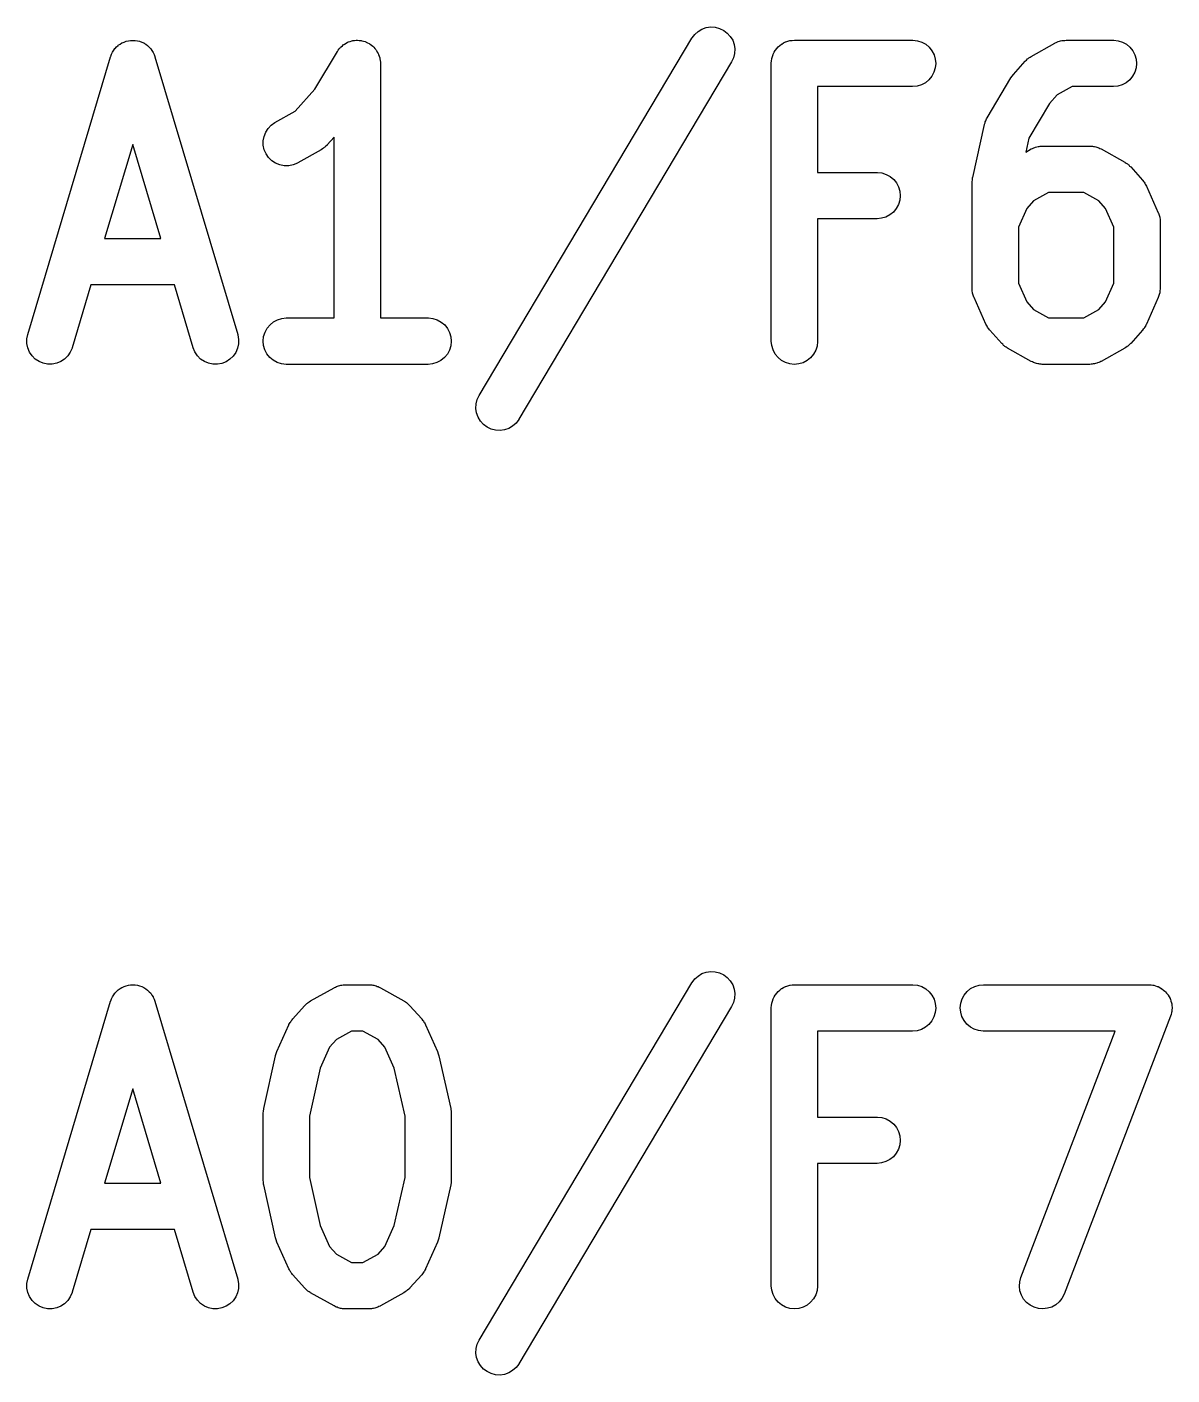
# Model space of a CAD drawing. Header units: millimetres. Extents: x 17 to 402, y -127 to -24.
# Drawn here: x 30.968 to 34.06, y -49.124 to -45.485 of the extents above; entities that cross this region are included whole.
import ezdxf

# ---------------------------------------------------------------- set-up
doc = ezdxf.new("R2010")
doc.units = ezdxf.units.MM
doc.header["$LTSCALE"] = 25.4
doc.layers.add('BLACK', color=7, linetype='CONTINUOUS')

msp = doc.modelspace()

# ---------------------------------------------------------------- linework, layer by layer
at = {"layer": 'BLACK', "linetype": 'Continuous'}
for p, q in [((32.7807, -45.4967), (32.7911, -45.4906)), ((32.7911, -45.4906), (32.8026, -45.4866)), ((32.8026, -45.4866), (32.8148, -45.4848)), ((32.8148, -45.4848), (32.827, -45.4856)), ((32.827, -45.4856), (32.8386, -45.4886)), ((32.8386, -45.4886), (32.8498, -45.4939)), ((31.2199, -45.531), (31.225, -45.5277)), ((31.225, -45.5277), (31.2252, -45.5277)), ((31.2252, -45.5275), (31.2306, -45.5254)), ((31.2252, -45.5277), (31.2252, -45.5275)), ((31.2306, -45.5254), (31.2362, -45.5232)), ((31.2362, -45.5232), (31.2364, -45.5232)), ((31.2364, -45.5232), (31.2367, -45.5229)), ((31.2367, -45.5229), (31.2423, -45.5219)), ((31.2423, -45.5219), (31.2481, -45.5209)), ((31.2481, -45.5209), (31.2484, -45.5209)), ((31.2484, -45.5209), (31.2486, -45.5209)), ((31.2486, -45.5209), (31.2544, -45.5209)), ((31.2544, -45.5209), (31.2603, -45.5209)), ((31.2603, -45.5209), (31.2605, -45.5209)), ((31.2605, -45.5209), (31.2608, -45.5209)), ((31.2608, -45.5209), (31.2666, -45.5221)), ((31.2666, -45.5221), (31.2722, -45.5232)), ((31.2722, -45.5232), (31.2725, -45.5234)), ((31.2725, -45.5234), (31.2727, -45.5234)), ((31.2727, -45.5234), (31.2783, -45.5257)), ((31.2783, -45.5257), (31.2837, -45.528)), ((31.83, -45.5287), (31.8341, -45.5262)), ((31.8341, -45.5262), (31.8353, -45.5257)), ((31.8353, -45.5257), (31.8369, -45.5252)), ((31.8369, -45.5252), (31.8412, -45.5239)), ((31.8412, -45.5239), (31.8455, -45.5224)), ((31.8455, -45.5224), (31.847, -45.5221)), ((31.847, -45.5221), (31.8486, -45.5216)), ((31.8486, -45.5216), (31.8531, -45.5211)), ((31.8531, -45.5211), (31.8577, -45.5206)), ((31.8577, -45.5206), (31.8592, -45.5206)), ((31.8592, -45.5206), (31.8607, -45.5206)), ((31.8607, -45.5206), (31.8653, -45.5211)), ((31.8653, -45.5211), (31.8699, -45.5214)), ((31.8699, -45.5214), (31.8712, -45.5216)), ((31.8712, -45.5216), (31.8729, -45.5219)), ((31.8729, -45.5219), (31.8773, -45.5232)), ((31.8773, -45.5232), (31.8816, -45.5244)), ((31.8816, -45.5244), (31.8831, -45.5249)), ((31.8831, -45.5249), (31.8844, -45.5254)), ((31.8844, -45.5254), (31.8884, -45.5277)), ((31.8884, -45.5277), (31.8925, -45.5295)), ((32.1894, -46.4797), (32.7637, -45.5153)), ((32.7637, -45.5153), (32.7642, -45.5145)), ((32.7642, -45.5145), (32.7716, -45.5049)), ((32.7716, -45.5049), (32.7807, -45.4967)), ((32.8498, -45.4939), (32.8595, -45.5011)), ((32.8595, -45.5011), (32.8676, -45.5102)), ((32.8676, -45.5102), (32.874, -45.5206)), ((32.874, -45.5206), (32.878, -45.5323)), ((33.0116, -45.528), (33.017, -45.5252)), ((33.017, -45.5252), (33.0172, -45.5252)), ((33.0172, -45.5252), (33.023, -45.5234)), ((33.0172, -45.5252), (33.0172, -45.5252)), ((33.023, -45.5234), (33.0286, -45.5216)), ((33.0286, -45.5216), (33.0289, -45.5216)), ((33.0289, -45.5216), (33.0347, -45.5211)), ((33.0289, -45.5216), (33.0289, -45.5216)), ((33.0347, -45.5211), (33.0408, -45.5206)), ((33.0408, -45.5206), (33.3599, -45.5206)), ((33.3599, -45.5206), (33.3606, -45.5206)), ((33.3606, -45.5206), (33.3728, -45.5219)), ((33.3728, -45.5219), (33.3845, -45.5257)), ((33.3845, -45.5257), (33.3952, -45.5315)), ((33.7447, -45.528), (33.7477, -45.5267)), ((33.7477, -45.5267), (33.7508, -45.5252)), ((33.7508, -45.5252), (33.7533, -45.5244)), ((33.7533, -45.5244), (33.7561, -45.5234)), ((33.7561, -45.5234), (33.7591, -45.5226)), ((33.7591, -45.5226), (33.7624, -45.5216)), ((33.7624, -45.5216), (33.7652, -45.5214)), ((33.7652, -45.5214), (33.768, -45.5209)), ((33.768, -45.5209), (33.7713, -45.5209)), ((33.7713, -45.5209), (33.7746, -45.5206)), ((33.7746, -45.5206), (33.9021, -45.5206)), ((33.9021, -45.5206), (33.9029, -45.5206)), ((33.9029, -45.5206), (33.9151, -45.5219)), ((33.9151, -45.5219), (33.9268, -45.5257)), ((33.9268, -45.5257), (33.9374, -45.5315)), ((31.1945, -45.5638), (31.1968, -45.5585)), ((31.1945, -45.564), (31.1945, -45.5638)), ((31.1945, -45.5643), (31.1945, -45.564)), ((31.1968, -45.5585), (31.1991, -45.5531)), ((31.1991, -45.5531), (31.1993, -45.5529)), ((31.1993, -45.5526), (31.2029, -45.5478)), ((31.1993, -45.5529), (31.1993, -45.5526)), ((31.2029, -45.5478), (31.2059, -45.543)), ((31.2059, -45.543), (31.2062, -45.543)), ((31.2062, -45.543), (31.2064, -45.5427)), ((31.2064, -45.5427), (31.2105, -45.5386)), ((31.2105, -45.5386), (31.2148, -45.5346)), ((31.2148, -45.5343), (31.2151, -45.5341)), ((31.2148, -45.5346), (31.2148, -45.5343)), ((31.2151, -45.5341), (31.2199, -45.531)), ((31.2837, -45.528), (31.2837, -45.528)), ((31.2837, -45.528), (31.2839, -45.5282)), ((31.2839, -45.5282), (31.289, -45.5315)), ((31.289, -45.5315), (31.2938, -45.5348)), ((31.2938, -45.5348), (31.2938, -45.5348)), ((31.2938, -45.5348), (31.2941, -45.5351)), ((31.2941, -45.5351), (31.2981, -45.5392)), ((31.2981, -45.5392), (31.3025, -45.5435)), ((31.3025, -45.5435), (31.3025, -45.5435)), ((31.3025, -45.5435), (31.3027, -45.5437)), ((31.3027, -45.5437), (31.3058, -45.5486)), ((31.3058, -45.5486), (31.3091, -45.5534)), ((31.3091, -45.5534), (31.3093, -45.5536)), ((31.3093, -45.5536), (31.3093, -45.5539)), ((31.3093, -45.5539), (31.3116, -45.5592)), ((31.3116, -45.5592), (31.3139, -45.5648)), ((31.7459, -45.6529), (31.8066, -45.5511)), ((31.8066, -45.5511), (31.8069, -45.5503)), ((31.8069, -45.5503), (31.8079, -45.5491)), ((31.8079, -45.5491), (31.8087, -45.5478)), ((31.8087, -45.5478), (31.8117, -45.5442)), ((31.8117, -45.5442), (31.8143, -45.5407)), ((31.8143, -45.5407), (31.8155, -45.5397)), ((31.8155, -45.5397), (31.8165, -45.5384)), ((31.8165, -45.5384), (31.8201, -45.5356)), ((31.8201, -45.5356), (31.8234, -45.5325)), ((31.8234, -45.5325), (31.8249, -45.5318)), ((31.8249, -45.5318), (31.8259, -45.5308)), ((31.8259, -45.5308), (31.83, -45.5287)), ((31.8925, -45.5295), (31.8938, -45.5305)), ((31.8938, -45.5305), (31.8953, -45.5313)), ((31.8953, -45.5313), (31.8988, -45.5341)), ((31.8988, -45.5341), (31.9024, -45.5369)), ((31.9024, -45.5369), (31.9034, -45.5379)), ((31.9034, -45.5379), (31.9047, -45.5389)), ((31.9047, -45.5389), (31.9075, -45.5425)), ((31.9075, -45.5425), (31.9105, -45.546)), ((31.9105, -45.546), (31.9113, -45.5473)), ((31.9113, -45.5473), (31.9123, -45.5486)), ((31.9123, -45.5486), (31.9143, -45.5524)), ((31.9143, -45.5524), (31.9169, -45.5564)), ((31.9169, -45.5564), (31.9174, -45.5579)), ((31.9174, -45.5579), (31.9181, -45.5592)), ((31.9181, -45.5592), (31.9194, -45.5635)), ((31.9194, -45.5635), (31.9209, -45.5679)), ((32.8793, -45.5564), (32.8762, -45.5684)), ((32.878, -45.5323), (32.8798, -45.5442)), ((32.8798, -45.5442), (32.8793, -45.5564)), ((32.9814, -45.5643), (32.9832, -45.5587)), ((32.9832, -45.5585), (32.9862, -45.5531)), ((32.9832, -45.5587), (32.9832, -45.5585)), ((32.9832, -45.5587), (32.9832, -45.5587)), ((32.9862, -45.5531), (32.989, -45.548)), ((32.989, -45.548), (32.9893, -45.5478)), ((32.989, -45.548), (32.989, -45.548)), ((32.9893, -45.5478), (32.9928, -45.5432)), ((32.9928, -45.5432), (32.9966, -45.5386)), ((32.9966, -45.5386), (32.9969, -45.5386)), ((32.9969, -45.5384), (33.0017, -45.5346)), ((32.9969, -45.5386), (32.9969, -45.5384)), ((33.0017, -45.5346), (33.006, -45.531)), ((33.006, -45.531), (33.0063, -45.5308)), ((33.0063, -45.5308), (33.0065, -45.5308)), ((33.0065, -45.5308), (33.0116, -45.528)), ((33.3952, -45.5315), (33.4043, -45.5394)), ((33.4043, -45.5394), (33.4122, -45.5488)), ((33.4122, -45.5488), (33.4178, -45.5597)), ((33.4178, -45.5597), (33.4211, -45.5714)), ((33.6801, -45.5643), (33.7439, -45.5285)), ((33.7439, -45.5285), (33.7447, -45.528)), ((33.9374, -45.5315), (33.9468, -45.5394)), ((33.9468, -45.5394), (33.9545, -45.5488)), ((33.9545, -45.5488), (33.9601, -45.5597)), ((33.9601, -45.5597), (33.9636, -45.5714)), ((30.9707, -46.3151), (31.1942, -45.5653)), ((31.1942, -45.5653), (31.1945, -45.5643)), ((31.3139, -45.5648), (31.3139, -45.5651)), ((31.3139, -45.5651), (31.3139, -45.5653)), ((31.3139, -45.5653), (31.5374, -46.3151)), ((31.9209, -45.5679), (31.9212, -45.5694)), ((31.9212, -45.5694), (31.9215, -45.5709)), ((31.9215, -45.5709), (31.922, -45.5755)), ((31.922, -45.5755), (31.9227, -45.58)), ((31.9227, -45.58), (31.9227, -45.5816)), ((31.9227, -45.5816), (31.9227, -45.5831)), ((31.9227, -45.5831), (31.9227, -46.2704)), ((32.8712, -45.5793), (32.2969, -46.5435)), ((32.8762, -45.5684), (32.8712, -45.5793)), ((32.9783, -45.5821), (32.9789, -45.5762)), ((32.9783, -45.5826), (32.9783, -45.5821)), ((32.9783, -45.5831), (32.9783, -45.5826)), ((32.9783, -45.5826), (32.9783, -45.5826)), ((32.9783, -45.5826), (32.9783, -45.5826)), ((32.9783, -46.3332), (32.9783, -45.5831)), ((32.9789, -45.5762), (32.9796, -45.5704)), ((32.9796, -45.5701), (32.9814, -45.5643)), ((32.9796, -45.5704), (32.9796, -45.5701)), ((32.9796, -45.5701), (32.9796, -45.5701)), ((33.4211, -45.5955), (33.4175, -45.6072)), ((33.4211, -45.5714), (33.4223, -45.5833)), ((33.4223, -45.5833), (33.4211, -45.5955)), ((33.6321, -45.6128), (33.6641, -45.577)), ((33.6641, -45.577), (33.6647, -45.5765)), ((33.6647, -45.5765), (33.6674, -45.574)), ((33.6674, -45.574), (33.6702, -45.5712)), ((33.6702, -45.5712), (33.672, -45.5699)), ((33.672, -45.5699), (33.6738, -45.5684)), ((33.6738, -45.5684), (33.6771, -45.5663)), ((33.6771, -45.5663), (33.6801, -45.5643)), ((33.9634, -45.5955), (33.9598, -45.6072)), ((33.9646, -45.5833), (33.9634, -45.5955)), ((33.9636, -45.5714), (33.9646, -45.5833)), ((33.3944, -45.6352), (33.3835, -45.6408)), ((33.4038, -45.6273), (33.3944, -45.6352)), ((33.4117, -45.6179), (33.4038, -45.6273)), ((33.4175, -45.6072), (33.4117, -45.6179)), ((33.5613, -45.7297), (33.625, -45.6225)), ((33.625, -45.6225), (33.6255, -45.6217)), ((33.6255, -45.6217), (33.6288, -45.6174)), ((33.6288, -45.6174), (33.6321, -45.6128)), ((33.9367, -45.6352), (33.926, -45.6408)), ((33.9461, -45.6273), (33.9367, -45.6352)), ((33.954, -45.6179), (33.9461, -45.6273)), ((33.9598, -45.6072), (33.954, -45.6179)), ((31.6931, -45.7121), (31.7459, -45.6529)), ((33.3599, -45.6456), (33.1033, -45.6456)), ((33.1033, -45.6456), (33.1033, -45.8777)), ((33.3718, -45.6443), (33.3599, -45.6456)), ((33.3835, -45.6408), (33.3718, -45.6443)), ((33.7503, -45.6682), (33.7294, -45.6916)), ((33.7909, -45.6456), (33.7503, -45.6682)), ((33.9021, -45.6456), (33.7909, -45.6456)), ((33.9143, -45.6443), (33.9021, -45.6456)), ((33.926, -45.6408), (33.9143, -45.6443)), ((33.7294, -45.6916), (33.6738, -45.785)), ((31.6283, -45.7497), (31.6382, -45.7429)), ((31.6382, -45.7429), (31.6931, -45.7121)), ((33.5542, -45.7472), (33.5554, -45.7439)), ((33.5554, -45.7439), (33.5562, -45.7406)), ((33.5562, -45.7406), (33.5572, -45.7383)), ((33.5572, -45.7383), (33.5582, -45.7355)), ((33.5582, -45.7355), (33.5598, -45.7327)), ((33.5598, -45.7327), (33.5613, -45.7297)), ((31.6065, -45.7921), (31.6088, -45.7802)), ((31.6088, -45.7802), (31.6131, -45.7688)), ((31.6131, -45.7688), (31.6197, -45.7586)), ((31.6197, -45.7586), (31.6283, -45.7497)), ((31.7978, -45.7825), (31.7792, -45.8033)), ((31.7978, -46.2704), (31.7978, -45.7825)), ((33.5222, -45.8909), (33.5539, -45.7479)), ((33.5539, -45.7479), (33.5542, -45.7472)), ((31.2539, -45.802), (31.1782, -46.0563)), ((31.3299, -46.0563), (31.2539, -45.802)), ((31.6067, -45.8043), (31.6065, -45.7921)), ((31.6093, -45.8163), (31.6067, -45.8043)), ((31.6141, -45.8274), (31.6093, -45.8163)), ((31.7632, -45.8163), (31.6995, -45.8518)), ((31.7663, -45.814), (31.7632, -45.8163)), ((31.7696, -45.8119), (31.7663, -45.814)), ((31.7713, -45.8104), (31.7696, -45.8119)), ((31.7731, -45.8092), (31.7713, -45.8104)), ((31.7759, -45.8064), (31.7731, -45.8092)), ((31.7787, -45.8038), (31.7759, -45.8064)), ((31.7792, -45.8033), (31.7787, -45.8038)), ((33.6738, -45.785), (33.6654, -45.8224)), ((33.6654, -45.8224), (33.6801, -45.8142)), ((33.6801, -45.8142), (33.6809, -45.8137)), ((33.6809, -45.8137), (33.684, -45.8125)), ((33.684, -45.8125), (33.687, -45.8109)), ((33.687, -45.8109), (33.6895, -45.8102)), ((33.6895, -45.8102), (33.6921, -45.8092)), ((33.6921, -45.8092), (33.6954, -45.8084)), ((33.6954, -45.8084), (33.6987, -45.8074)), ((33.6987, -45.8074), (33.7015, -45.8071)), ((33.7015, -45.8071), (33.7043, -45.8066)), ((33.7043, -45.8066), (33.7076, -45.8066)), ((33.7076, -45.8066), (33.7106, -45.8064)), ((33.7106, -45.8064), (33.8384, -45.8064)), ((33.8384, -45.8064), (33.8391, -45.8064)), ((33.8391, -45.8064), (33.8425, -45.8066)), ((33.8425, -45.8066), (33.8458, -45.8066)), ((33.8458, -45.8066), (33.8485, -45.8074)), ((33.8485, -45.8074), (33.8513, -45.8076)), ((33.8513, -45.8076), (33.8544, -45.8086)), ((33.8544, -45.8086), (33.8577, -45.8094)), ((33.8577, -45.8094), (33.8602, -45.8104)), ((33.8602, -45.8104), (33.863, -45.8112)), ((33.863, -45.8112), (33.8658, -45.813)), ((33.8658, -45.813), (33.8689, -45.8142)), ((33.8689, -45.8142), (33.9326, -45.85)), ((31.621, -45.8376), (31.6141, -45.8274)), ((31.6296, -45.846), (31.621, -45.8376)), ((31.64, -45.8528), (31.6296, -45.846)), ((31.6512, -45.8574), (31.64, -45.8528)), ((31.6987, -45.8523), (31.6873, -45.8569)), ((31.6995, -45.8518), (31.6987, -45.8523)), ((33.9326, -45.85), (33.9334, -45.8503)), ((33.9334, -45.8503), (33.9364, -45.8526)), ((33.9364, -45.8526), (33.9397, -45.8546)), ((33.9397, -45.8546), (33.9415, -45.8561)), ((31.6631, -45.8594), (31.6512, -45.8574)), ((31.6753, -45.8594), (31.6631, -45.8594)), ((31.6873, -45.8569), (31.6753, -45.8594)), ((33.1033, -45.8777), (33.2641, -45.8777)), ((33.2641, -45.8777), (33.2649, -45.8777)), ((33.2649, -45.8777), (33.277, -45.879)), ((33.277, -45.879), (33.2887, -45.8828)), ((33.2887, -45.8828), (33.2994, -45.8887)), ((33.2994, -45.8887), (33.3088, -45.8965)), ((33.5214, -45.8973), (33.5219, -45.8915)), ((33.5219, -45.8915), (33.5222, -45.8912)), ((33.5222, -45.8912), (33.5222, -45.8909)), ((33.9415, -45.8561), (33.9433, -45.8574)), ((33.9433, -45.8574), (33.9458, -45.8602)), ((33.9458, -45.8602), (33.9489, -45.8627)), ((33.9489, -45.8627), (33.9806, -45.8986)), ((33.3088, -45.8965), (33.3164, -45.9059)), ((33.3164, -45.9059), (33.322, -45.9168)), ((33.322, -45.9168), (33.3256, -45.9285)), ((33.5206, -45.9029), (33.5214, -45.8973)), ((33.5206, -45.9034), (33.5206, -45.9029)), ((33.5206, -45.9036), (33.5206, -45.9034)), ((33.5206, -45.9044), (33.5206, -45.9036)), ((33.5206, -46.1902), (33.5206, -45.9044)), ((33.9806, -45.8986), (33.9811, -45.8991)), ((33.9811, -45.8991), (33.9832, -45.9016)), ((33.9832, -45.9016), (33.9852, -45.9042)), ((33.9852, -45.9042), (33.9865, -45.9067)), ((33.9865, -45.9067), (33.9882, -45.9092)), ((33.9882, -45.9092), (33.9895, -45.912)), ((33.9895, -45.912), (33.991, -45.9146)), ((33.991, -45.9146), (34.023, -45.9862)), ((33.3218, -45.9643), (33.3159, -45.975)), ((33.3253, -45.9527), (33.3218, -45.9643)), ((33.3266, -45.9407), (33.3253, -45.9527)), ((33.3256, -45.9285), (33.3266, -45.9407)), ((33.6865, -45.9539), (33.6682, -45.9745)), ((33.7271, -45.9313), (33.6865, -45.9539)), ((33.8221, -45.9313), (33.7271, -45.9313)), ((33.8625, -45.9539), (33.8221, -45.9313)), ((33.8811, -45.9745), (33.8625, -45.9539)), ((33.288, -45.9979), (33.2763, -46.0014)), ((33.2986, -45.9923), (33.288, -45.9979)), ((33.308, -45.9844), (33.2986, -45.9923)), ((33.3159, -45.975), (33.308, -45.9844)), ((33.6682, -45.9745), (33.6456, -46.0251)), ((33.9034, -46.0251), (33.8811, -45.9745)), ((34.023, -45.9862), (34.0233, -45.987)), ((34.0233, -45.987), (34.0236, -45.9875)), ((34.0236, -45.9875), (34.0238, -45.9877)), ((34.0238, -45.9877), (34.0253, -45.9933)), ((34.0253, -45.9933), (34.0271, -45.9986)), ((34.0271, -45.9986), (34.0271, -45.9989)), ((34.0271, -45.9989), (34.0274, -45.9994)), ((34.0274, -45.9994), (34.0279, -46.005)), ((33.2641, -46.0027), (33.1033, -46.0027)), ((33.1033, -46.0027), (33.1033, -46.3332)), ((33.2763, -46.0014), (33.2641, -46.0027)), ((33.6456, -46.0251), (33.6456, -46.1769)), ((33.9034, -46.1769), (33.9034, -46.0251)), ((34.0279, -46.005), (34.0284, -46.0106)), ((34.0284, -46.0106), (34.0284, -46.0111)), ((34.0284, -46.0111), (34.0284, -46.0116)), ((34.0284, -46.0116), (34.0284, -46.1902)), ((31.1782, -46.0563), (31.3299, -46.0563)), ((31.1412, -46.1813), (31.0906, -46.3509)), ((31.367, -46.1813), (31.1412, -46.1813)), ((31.4175, -46.3509), (31.367, -46.1813)), ((33.6456, -46.1769), (33.6682, -46.2272)), ((33.8811, -46.2272), (33.9034, -46.1769)), ((33.5206, -46.1907), (33.5206, -46.1902)), ((33.5206, -46.1912), (33.5206, -46.1907)), ((33.5211, -46.1968), (33.5206, -46.1912)), ((33.5219, -46.2023), (33.5211, -46.1968)), ((33.5219, -46.2029), (33.5219, -46.2023)), ((33.5219, -46.2034), (33.5219, -46.2029)), ((33.5237, -46.2087), (33.5219, -46.2034)), ((33.5252, -46.214), (33.5237, -46.2087)), ((33.5255, -46.2145), (33.5252, -46.214)), ((33.5257, -46.2148), (33.5255, -46.2145)), ((33.526, -46.2156), (33.5257, -46.2148)), ((33.558, -46.2872), (33.526, -46.2156)), ((34.023, -46.2156), (33.991, -46.2872)), ((34.0233, -46.2153), (34.023, -46.2156)), ((34.0251, -46.2095), (34.0233, -46.2148)), ((34.0233, -46.2148), (34.0233, -46.2153)), ((34.0269, -46.2041), (34.0251, -46.2095)), ((34.0271, -46.2031), (34.0269, -46.2036)), ((34.0269, -46.2036), (34.0269, -46.2041)), ((34.0276, -46.1975), (34.0271, -46.2031)), ((34.0284, -46.1919), (34.0276, -46.1975)), ((34.0284, -46.1902), (34.0284, -46.1912)), ((34.0284, -46.1912), (34.0284, -46.1914)), ((34.0284, -46.1914), (34.0284, -46.1919)), ((33.6682, -46.2272), (33.6865, -46.2478)), ((33.6865, -46.2478), (33.7271, -46.2704)), ((33.8221, -46.2704), (33.8625, -46.2478)), ((33.8625, -46.2478), (33.8811, -46.2272)), ((31.6169, -46.2981), (31.6248, -46.2887)), ((31.6248, -46.2887), (31.6342, -46.2811)), ((31.6342, -46.2811), (31.6451, -46.2752)), ((31.6451, -46.2752), (31.6568, -46.2717)), ((31.6568, -46.2717), (31.6687, -46.2704)), ((31.6687, -46.2704), (31.7978, -46.2704)), ((31.9227, -46.2704), (32.0518, -46.2704)), ((32.0518, -46.2704), (32.0525, -46.2704)), ((32.0525, -46.2704), (32.0647, -46.2719)), ((32.0647, -46.2719), (32.0764, -46.2755)), ((32.0764, -46.2755), (32.0871, -46.2813)), ((32.0871, -46.2813), (32.0965, -46.2892)), ((32.0965, -46.2892), (32.1041, -46.2989)), ((33.5595, -46.2897), (33.558, -46.2872)), ((33.5608, -46.2928), (33.5595, -46.2897)), ((33.7271, -46.2704), (33.8221, -46.2704)), ((33.9893, -46.2905), (33.988, -46.2933)), ((33.9908, -46.2879), (33.9893, -46.2905)), ((33.991, -46.2872), (33.9908, -46.2879)), ((30.9684, -46.3271), (30.9707, -46.3151)), ((30.9684, -46.3393), (30.9684, -46.3271)), ((31.5374, -46.3151), (31.5377, -46.3161)), ((31.5377, -46.3161), (31.5397, -46.3281)), ((31.5397, -46.3281), (31.5394, -46.3403)), ((31.6062, -46.3326), (31.6075, -46.3205)), ((31.6075, -46.3205), (31.6113, -46.3088)), ((31.6113, -46.3088), (31.6169, -46.2981)), ((32.1041, -46.2989), (32.1097, -46.3095)), ((32.1097, -46.3095), (32.113, -46.3212)), ((32.113, -46.3212), (32.1142, -46.3334)), ((33.5625, -46.2951), (33.5608, -46.2928)), ((33.5641, -46.2976), (33.5625, -46.2951)), ((33.5661, -46.3001), (33.5641, -46.2976)), ((33.5679, -46.3027), (33.5661, -46.3001)), ((33.5684, -46.3032), (33.5679, -46.3027)), ((33.6004, -46.339), (33.5684, -46.3032)), ((33.9806, -46.3032), (33.9489, -46.339)), ((33.9824, -46.3006), (33.9806, -46.3032)), ((33.9847, -46.2984), (33.9824, -46.3006)), ((33.9862, -46.2958), (33.9847, -46.2984)), ((33.988, -46.2933), (33.9862, -46.2958)), ((30.971, -46.3514), (30.9684, -46.3393)), ((30.9756, -46.3626), (30.971, -46.3514)), ((30.9824, -46.3728), (30.9756, -46.3626)), ((31.0855, -46.3629), (31.0787, -46.373)), ((31.0904, -46.3517), (31.0855, -46.3629)), ((31.0906, -46.3509), (31.0904, -46.3517)), ((31.4221, -46.3621), (31.4175, -46.3509)), ((31.4287, -46.3723), (31.4221, -46.3621)), ((31.5321, -46.3634), (31.5252, -46.3733)), ((31.5369, -46.3522), (31.5321, -46.3634)), ((31.5394, -46.3403), (31.5369, -46.3522)), ((31.6075, -46.3448), (31.6062, -46.3326)), ((31.6108, -46.3565), (31.6075, -46.3448)), ((31.6164, -46.3672), (31.6108, -46.3565)), ((32.1094, -46.3573), (32.1036, -46.368)), ((32.113, -46.3456), (32.1094, -46.3573)), ((32.1142, -46.3334), (32.113, -46.3456)), ((32.9794, -46.3451), (32.9783, -46.3332)), ((32.9829, -46.3568), (32.9794, -46.3451)), ((32.9888, -46.3677), (32.9829, -46.3568)), ((33.0982, -46.3575), (33.0924, -46.3685)), ((33.1018, -46.3461), (33.0982, -46.3575)), ((33.1033, -46.3339), (33.1018, -46.3461)), ((33.1033, -46.3332), (33.1033, -46.3339)), ((33.6032, -46.3415), (33.6004, -46.339)), ((33.6057, -46.3443), (33.6032, -46.3415)), ((33.6075, -46.3456), (33.6057, -46.3443)), ((33.6093, -46.3471), (33.6075, -46.3456)), ((33.6126, -46.3492), (33.6093, -46.3471)), ((33.6156, -46.3514), (33.6126, -46.3492)), ((33.6164, -46.352), (33.6156, -46.3514)), ((33.6801, -46.3875), (33.6164, -46.352)), ((33.9326, -46.352), (33.8689, -46.3875)), ((33.9359, -46.3497), (33.9326, -46.352)), ((33.939, -46.3476), (33.9359, -46.3497)), ((33.9408, -46.3461), (33.939, -46.3476)), ((33.9428, -46.3448), (33.9408, -46.3461)), ((33.9453, -46.342), (33.9428, -46.3448)), ((33.9481, -46.3395), (33.9453, -46.342)), ((33.9489, -46.339), (33.9481, -46.3395)), ((30.991, -46.3814), (30.9824, -46.3728)), ((31.0012, -46.388), (30.991, -46.3814)), ((31.0124, -46.3928), (31.0012, -46.388)), ((31.0243, -46.3951), (31.0124, -46.3928)), ((31.0365, -46.3951), (31.0243, -46.3951)), ((31.0487, -46.3928), (31.0365, -46.3951)), ((31.0599, -46.3883), (31.0487, -46.3928)), ((31.07, -46.3817), (31.0599, -46.3883)), ((31.0787, -46.373), (31.07, -46.3817)), ((31.4373, -46.3812), (31.4287, -46.3723)), ((31.4475, -46.388), (31.4373, -46.3812)), ((31.4587, -46.3926), (31.4475, -46.388)), ((31.4706, -46.3951), (31.4587, -46.3926)), ((31.4828, -46.3954), (31.4706, -46.3951)), ((31.4947, -46.3931), (31.4828, -46.3954)), ((31.5062, -46.3885), (31.4947, -46.3931)), ((31.5163, -46.3819), (31.5062, -46.3885)), ((31.5252, -46.3733), (31.5163, -46.3819)), ((31.6243, -46.3768), (31.6164, -46.3672)), ((31.6334, -46.3847), (31.6243, -46.3768)), ((31.6441, -46.3906), (31.6334, -46.3847)), ((31.6558, -46.3941), (31.6441, -46.3906)), ((31.668, -46.3956), (31.6558, -46.3941)), ((31.6687, -46.3956), (31.668, -46.3956)), ((32.0518, -46.3956), (31.6687, -46.3956)), ((32.0639, -46.3944), (32.0518, -46.3956)), ((32.0754, -46.3908), (32.0639, -46.3944)), ((32.0863, -46.385), (32.0754, -46.3908)), ((32.0957, -46.3774), (32.0863, -46.385)), ((32.1036, -46.368), (32.0957, -46.3774)), ((32.9964, -46.3771), (32.9888, -46.3677)), ((33.0058, -46.385), (32.9964, -46.3771)), ((33.0164, -46.3906), (33.0058, -46.385)), ((33.0281, -46.3944), (33.0164, -46.3906)), ((33.0403, -46.3956), (33.0281, -46.3944)), ((33.0525, -46.3944), (33.0403, -46.3956)), ((33.0642, -46.3911), (33.0525, -46.3944)), ((33.0749, -46.3852), (33.0642, -46.3911)), ((33.0845, -46.3776), (33.0749, -46.3852)), ((33.0924, -46.3685), (33.0845, -46.3776)), ((33.6832, -46.3888), (33.6801, -46.3875)), ((33.686, -46.3906), (33.6832, -46.3888)), ((33.6888, -46.3913), (33.686, -46.3906)), ((33.6913, -46.3923), (33.6888, -46.3913)), ((33.6946, -46.3931), (33.6913, -46.3923)), ((33.6977, -46.3941), (33.6946, -46.3931)), ((33.7005, -46.3944), (33.6977, -46.3941)), ((33.7033, -46.3951), (33.7005, -46.3944)), ((33.7066, -46.3951), (33.7033, -46.3951)), ((33.7099, -46.3956), (33.7066, -46.3951)), ((33.7106, -46.3956), (33.7099, -46.3956)), ((33.8384, -46.3956), (33.7106, -46.3956)), ((33.8417, -46.3951), (33.8384, -46.3956)), ((33.845, -46.3951), (33.8417, -46.3951)), ((33.8478, -46.3946), (33.845, -46.3951)), ((33.8506, -46.3944), (33.8478, -46.3946)), ((33.8536, -46.3934), (33.8506, -46.3944)), ((33.8569, -46.3928), (33.8536, -46.3934)), ((33.8595, -46.3916), (33.8569, -46.3928)), ((33.8623, -46.3908), (33.8595, -46.3916)), ((33.8651, -46.3893), (33.8623, -46.3908)), ((33.8681, -46.388), (33.8651, -46.3893)), ((33.8689, -46.3875), (33.8681, -46.388)), ((32.1808, -46.5148), (32.1813, -46.5026)), ((32.1813, -46.5026), (32.1843, -46.4906)), ((32.1843, -46.4906), (32.1894, -46.4797)), ((32.1826, -46.5267), (32.1808, -46.5148)), ((32.1866, -46.5381), (32.1826, -46.5267)), ((32.1927, -46.5488), (32.1866, -46.5381)), ((32.2964, -46.5442), (32.289, -46.5541)), ((32.2969, -46.5435), (32.2964, -46.5442)), ((32.2011, -46.5577), (32.1927, -46.5488)), ((32.2108, -46.5651), (32.2011, -46.5577)), ((32.2217, -46.5704), (32.2108, -46.5651)), ((32.2336, -46.5734), (32.2217, -46.5704)), ((32.2458, -46.5739), (32.2336, -46.5734)), ((32.2577, -46.5724), (32.2458, -46.5739)), ((32.2694, -46.5684), (32.2577, -46.5724)), ((32.2798, -46.5623), (32.2694, -46.5684)), ((32.289, -46.5541), (32.2798, -46.5623)), ((32.7911, -48.0405), (32.8026, -48.0365)), ((32.8026, -48.0365), (32.8148, -48.035)), ((32.8148, -48.035), (32.827, -48.0355)), ((32.827, -48.0355), (32.8386, -48.0385)), ((32.8386, -48.0385), (32.8498, -48.0438)), ((31.2306, -48.0753), (31.2362, -48.0731)), ((31.2362, -48.0731), (31.2364, -48.0731)), ((31.2364, -48.0731), (31.2367, -48.0731)), ((31.2367, -48.0731), (31.2423, -48.072)), ((31.2423, -48.072), (31.2481, -48.0708)), ((31.2481, -48.0708), (31.2484, -48.0708)), ((31.2484, -48.0708), (31.2486, -48.0708)), ((31.2486, -48.0708), (31.2544, -48.0708)), ((31.2544, -48.0708), (31.2603, -48.0708)), ((31.2603, -48.0708), (31.2605, -48.071)), ((31.2605, -48.071), (31.2608, -48.071)), ((31.2608, -48.071), (31.2666, -48.072)), ((31.2666, -48.072), (31.2722, -48.0733)), ((31.2722, -48.0733), (31.2725, -48.0733)), ((31.2725, -48.0733), (31.2727, -48.0733)), ((31.2727, -48.0733), (31.2783, -48.0756)), ((31.8046, -48.0753), (31.8072, -48.0743)), ((31.8072, -48.0743), (31.8099, -48.0733)), ((31.8099, -48.0733), (31.813, -48.0728)), ((31.813, -48.0728), (31.8163, -48.0718)), ((31.8163, -48.0718), (31.8191, -48.0715)), ((31.8191, -48.0715), (31.8219, -48.0708)), ((31.8219, -48.0708), (31.8252, -48.0708)), ((31.8252, -48.0708), (31.8282, -48.0705)), ((31.8282, -48.0705), (31.8922, -48.0705)), ((31.8922, -48.0705), (31.893, -48.0705)), ((31.893, -48.0705), (31.8963, -48.071)), ((31.8963, -48.071), (31.8996, -48.071)), ((31.8996, -48.071), (31.9024, -48.0715)), ((31.9024, -48.0715), (31.9052, -48.0718)), ((31.9052, -48.0718), (31.9082, -48.0728)), ((31.9082, -48.0728), (31.9115, -48.0736)), ((31.9115, -48.0736), (31.9141, -48.0748)), ((31.9141, -48.0748), (31.9169, -48.0756)), ((32.1894, -49.0296), (32.7637, -48.0654)), ((32.7637, -48.0654), (32.7642, -48.0647)), ((32.7642, -48.0647), (32.7716, -48.0548)), ((32.7716, -48.0548), (32.7807, -48.0469)), ((32.7807, -48.0469), (32.7911, -48.0405)), ((32.8498, -48.0438), (32.8595, -48.0512)), ((32.8595, -48.0512), (32.8676, -48.0601)), ((32.8676, -48.0601), (32.874, -48.0708)), ((32.874, -48.0708), (32.878, -48.0822)), ((33.017, -48.0753), (33.0172, -48.0751)), ((33.0172, -48.0751), (33.023, -48.0733)), ((33.0172, -48.0751), (33.0172, -48.0751)), ((33.023, -48.0733), (33.0286, -48.0718)), ((33.0286, -48.0718), (33.0289, -48.0718)), ((33.0289, -48.0715), (33.0347, -48.071)), ((33.0289, -48.0718), (33.0289, -48.0715)), ((33.0347, -48.071), (33.0408, -48.0705)), ((33.0408, -48.0705), (33.3599, -48.0705)), ((33.3599, -48.0705), (33.3606, -48.0705)), ((33.3606, -48.0705), (33.3728, -48.0718)), ((33.3728, -48.0718), (33.3845, -48.0756)), ((33.5275, -48.0753), (33.5392, -48.0718)), ((33.5392, -48.0718), (33.5511, -48.0705)), ((33.5511, -48.0705), (33.9979, -48.0705)), ((33.9979, -48.0705), (33.9987, -48.0705)), ((33.9987, -48.0705), (34.0037, -48.071)), ((34.0037, -48.071), (34.0088, -48.0715)), ((34.0088, -48.0715), (34.0098, -48.0718)), ((34.0098, -48.0718), (34.0109, -48.0718)), ((34.0109, -48.0718), (34.0157, -48.0736)), ((34.0157, -48.0736), (34.0205, -48.0748)), ((34.0205, -48.0748), (34.0215, -48.0753)), ((31.1945, -48.114), (31.1968, -48.1086)), ((31.1968, -48.1086), (31.1991, -48.103)), ((31.1991, -48.103), (31.1993, -48.103)), ((31.1993, -48.1028), (31.2029, -48.0977)), ((31.1993, -48.103), (31.1993, -48.1028)), ((31.2029, -48.0977), (31.2059, -48.0931)), ((31.2059, -48.0931), (31.2062, -48.0929)), ((31.2062, -48.0929), (31.2064, -48.0926)), ((31.2064, -48.0926), (31.2105, -48.0886)), ((31.2105, -48.0886), (31.2148, -48.0845)), ((31.2148, -48.0845), (31.2148, -48.0842)), ((31.2148, -48.0842), (31.2151, -48.0842)), ((31.2151, -48.0842), (31.2199, -48.0809)), ((31.2199, -48.0809), (31.225, -48.0779)), ((31.225, -48.0779), (31.2252, -48.0776)), ((31.2252, -48.0776), (31.2306, -48.0753)), ((31.2252, -48.0776), (31.2252, -48.0776)), ((31.2783, -48.0756), (31.2837, -48.0779)), ((31.2837, -48.0779), (31.2837, -48.0781)), ((31.2837, -48.0781), (31.2839, -48.0781)), ((31.2839, -48.0781), (31.289, -48.0814)), ((31.289, -48.0814), (31.2938, -48.0847)), ((31.2938, -48.0847), (31.2938, -48.085)), ((31.2938, -48.085), (31.2941, -48.085)), ((31.2941, -48.085), (31.2981, -48.0893)), ((31.2981, -48.0893), (31.3025, -48.0934)), ((31.3025, -48.0934), (31.3025, -48.0936)), ((31.3025, -48.0936), (31.3027, -48.0936)), ((31.3027, -48.0936), (31.3058, -48.0987)), ((31.3058, -48.0987), (31.3091, -48.1035)), ((31.3091, -48.1035), (31.3093, -48.1038)), ((31.3093, -48.1038), (31.3093, -48.1038)), ((31.3093, -48.1038), (31.3116, -48.1094)), ((31.3116, -48.1094), (31.3139, -48.1147)), ((31.734, -48.1142), (31.7978, -48.0784)), ((31.7978, -48.0784), (31.7985, -48.0781)), ((31.7985, -48.0781), (31.8016, -48.0769)), ((31.8016, -48.0769), (31.8046, -48.0753)), ((31.9169, -48.0756), (31.9197, -48.0771)), ((31.9197, -48.0771), (31.9227, -48.0784)), ((31.9227, -48.0784), (31.9865, -48.1142)), ((32.8793, -48.1063), (32.8762, -48.1183)), ((32.878, -48.0822), (32.8798, -48.0941)), ((32.8798, -48.0941), (32.8793, -48.1063)), ((32.9814, -48.1145), (32.9832, -48.1089)), ((32.9832, -48.1084), (32.9862, -48.1033)), ((32.9832, -48.1086), (32.9832, -48.1084)), ((32.9832, -48.1089), (32.9832, -48.1086)), ((32.9862, -48.1033), (32.989, -48.0982)), ((32.989, -48.0979), (32.9893, -48.0977)), ((32.989, -48.0982), (32.989, -48.0979)), ((32.9893, -48.0977), (32.9928, -48.0931)), ((32.9928, -48.0931), (32.9966, -48.0888)), ((32.9966, -48.0888), (32.9969, -48.0886)), ((32.9969, -48.0883), (33.0017, -48.0847)), ((32.9969, -48.0886), (32.9969, -48.0883)), ((33.0017, -48.0847), (33.006, -48.0809)), ((33.006, -48.0809), (33.0063, -48.0809)), ((33.0063, -48.0809), (33.0065, -48.0807)), ((33.0065, -48.0807), (33.0116, -48.0781)), ((33.0116, -48.0781), (33.017, -48.0753)), ((33.3845, -48.0756), (33.3952, -48.0814)), ((33.3952, -48.0814), (33.4043, -48.0893)), ((33.4043, -48.0893), (33.4122, -48.0987)), ((33.4122, -48.0987), (33.4178, -48.1096)), ((33.4178, -48.1096), (33.4211, -48.1213)), ((33.4899, -48.1206), (33.4937, -48.1089)), ((33.4937, -48.1089), (33.4993, -48.0982)), ((33.4993, -48.0982), (33.5072, -48.0888)), ((33.5072, -48.0888), (33.5166, -48.0809)), ((33.5166, -48.0809), (33.5275, -48.0753)), ((34.0215, -48.0753), (34.0225, -48.0756)), ((34.0225, -48.0756), (34.0271, -48.0781)), ((34.0271, -48.0781), (34.0314, -48.0804)), ((34.0314, -48.0804), (34.0322, -48.0809)), ((34.0322, -48.0809), (34.0332, -48.0814)), ((34.0332, -48.0814), (34.037, -48.0847)), ((34.037, -48.0847), (34.0411, -48.0878)), ((34.0411, -48.0878), (34.0418, -48.0886)), ((34.0418, -48.0886), (34.0426, -48.0893)), ((34.0426, -48.0893), (34.0457, -48.0934)), ((34.0457, -48.0934), (34.049, -48.0972)), ((34.049, -48.0972), (34.0495, -48.0979)), ((34.0495, -48.0979), (34.0502, -48.0987)), ((34.0502, -48.0987), (34.0525, -48.1033)), ((34.0525, -48.1033), (34.0551, -48.1079)), ((34.0551, -48.1079), (34.0553, -48.1086)), ((34.0553, -48.1086), (34.0558, -48.1096)), ((34.0558, -48.1096), (34.0573, -48.1145)), ((30.9707, -48.8653), (31.1942, -48.1152)), ((31.1942, -48.1152), (31.1945, -48.1145)), ((31.1945, -48.1142), (31.1945, -48.114)), ((31.1945, -48.1145), (31.1945, -48.1142)), ((31.3139, -48.1147), (31.3139, -48.115)), ((31.3139, -48.115), (31.3139, -48.1152)), ((31.3139, -48.1152), (31.5374, -48.8653)), ((31.686, -48.1627), (31.718, -48.1272)), ((31.718, -48.1272), (31.7185, -48.1264)), ((31.7185, -48.1264), (31.7213, -48.1239)), ((31.7213, -48.1239), (31.7241, -48.1211)), ((31.7241, -48.1211), (31.7259, -48.1198)), ((31.7259, -48.1198), (31.7276, -48.1183)), ((31.7276, -48.1183), (31.7309, -48.1165)), ((31.7309, -48.1165), (31.734, -48.1142)), ((31.9865, -48.1142), (31.9872, -48.1147)), ((31.9872, -48.1147), (31.9903, -48.1167)), ((31.9903, -48.1167), (31.9936, -48.1188)), ((31.9936, -48.1188), (31.9954, -48.1203)), ((31.9954, -48.1203), (31.9971, -48.1218)), ((31.9971, -48.1218), (31.9997, -48.1246)), ((31.9997, -48.1246), (32.0025, -48.1272)), ((32.0025, -48.1272), (32.0345, -48.1627)), ((32.8712, -48.1292), (32.2969, -49.0936)), ((32.8762, -48.1183), (32.8712, -48.1292)), ((32.9783, -48.1322), (32.9789, -48.1261)), ((32.9783, -48.1325), (32.9783, -48.1322)), ((32.9783, -48.133), (32.9783, -48.1325)), ((32.9783, -48.1325), (32.9783, -48.1325)), ((32.9783, -48.1325), (32.9783, -48.1325)), ((32.9783, -48.8831), (32.9783, -48.133)), ((32.9789, -48.1261), (32.9796, -48.1206)), ((32.9796, -48.12), (32.9814, -48.1145)), ((32.9796, -48.1203), (32.9796, -48.12)), ((32.9796, -48.1206), (32.9796, -48.1203)), ((33.4211, -48.1457), (33.4175, -48.1571)), ((33.4211, -48.1213), (33.4223, -48.1335)), ((33.4223, -48.1335), (33.4211, -48.1457)), ((33.4886, -48.1325), (33.4899, -48.1206)), ((33.4899, -48.1447), (33.4886, -48.1325)), ((33.4932, -48.1564), (33.4899, -48.1447)), ((34.0573, -48.1145), (34.0589, -48.1193)), ((34.0591, -48.1457), (34.0576, -48.1505)), ((34.0589, -48.1193), (34.0589, -48.1203)), ((34.0589, -48.1203), (34.0594, -48.1213)), ((34.0594, -48.1437), (34.0591, -48.1447)), ((34.0591, -48.1447), (34.0591, -48.1457)), ((34.0594, -48.1213), (34.0596, -48.1264)), ((34.0599, -48.1386), (34.0594, -48.1437)), ((34.0596, -48.1264), (34.0604, -48.1315)), ((34.0604, -48.1335), (34.0599, -48.1386)), ((34.0604, -48.1315), (34.0604, -48.1325)), ((34.0604, -48.1325), (34.0604, -48.1335)), ((31.6436, -48.2503), (31.6756, -48.179)), ((31.6756, -48.179), (31.6758, -48.1782)), ((31.6758, -48.1782), (31.6776, -48.1754)), ((31.6776, -48.1754), (31.6789, -48.1726)), ((31.6789, -48.1726), (31.6807, -48.1703)), ((31.6807, -48.1703), (31.6822, -48.1675)), ((31.6822, -48.1675), (31.6842, -48.1653)), ((31.6842, -48.1653), (31.686, -48.1627)), ((32.0345, -48.1627), (32.035, -48.1635)), ((32.035, -48.1635), (32.0368, -48.166)), ((32.0368, -48.166), (32.0388, -48.1683)), ((32.0388, -48.1683), (32.0403, -48.1711)), ((32.0403, -48.1711), (32.0421, -48.1734)), ((32.0421, -48.1734), (32.0434, -48.1762)), ((32.0434, -48.1762), (32.0449, -48.179)), ((32.0449, -48.179), (32.0769, -48.2503)), ((33.4038, -48.1775), (33.3944, -48.1851)), ((33.4117, -48.1681), (33.4038, -48.1775)), ((33.4175, -48.1571), (33.4117, -48.1681)), ((33.4988, -48.1673), (33.4932, -48.1564)), ((33.5067, -48.1767), (33.4988, -48.1673)), ((33.5158, -48.1846), (33.5067, -48.1767)), ((34.0563, -48.1554), (33.769, -48.9054)), ((34.0576, -48.1505), (34.0563, -48.1554)), ((31.8041, -48.2181), (31.7858, -48.2389)), ((31.8447, -48.1955), (31.8041, -48.2181)), ((31.8757, -48.1955), (31.8447, -48.1955)), ((31.9164, -48.2181), (31.8757, -48.1955)), ((31.9347, -48.2389), (31.9164, -48.2181)), ((33.3599, -48.1955), (33.1033, -48.1955)), ((33.1033, -48.1955), (33.1033, -48.4276)), ((33.3718, -48.1945), (33.3599, -48.1955)), ((33.3835, -48.1909), (33.3718, -48.1945)), ((33.3944, -48.1851), (33.3835, -48.1909)), ((33.5265, -48.1904), (33.5158, -48.1846)), ((33.5382, -48.1942), (33.5265, -48.1904)), ((33.5504, -48.1955), (33.5382, -48.1942)), ((33.5511, -48.1955), (33.5504, -48.1955)), ((33.907, -48.1955), (33.5511, -48.1955)), ((33.6525, -48.8607), (33.907, -48.1955)), ((31.64, -48.2615), (31.6418, -48.2559)), ((31.6418, -48.2559), (31.6436, -48.2503)), ((31.7858, -48.2389), (31.7604, -48.2956)), ((31.9601, -48.2956), (31.9347, -48.2389)), ((32.0769, -48.2503), (32.0769, -48.2506)), ((32.0769, -48.2506), (32.0769, -48.2506)), ((32.0769, -48.2506), (32.0769, -48.2506)), ((32.0769, -48.2506), (32.0772, -48.2511)), ((32.0772, -48.2511), (32.0789, -48.2567)), ((32.0789, -48.2567), (32.0807, -48.2623)), ((31.6078, -48.405), (31.6398, -48.2623)), ((31.6398, -48.262), (31.64, -48.2615)), ((31.6398, -48.2623), (31.6398, -48.262)), ((31.6398, -48.262), (31.6398, -48.262)), ((31.6398, -48.262), (31.6398, -48.262)), ((32.0807, -48.2623), (32.1127, -48.405)), ((31.7604, -48.2956), (31.7312, -48.4256)), ((31.9893, -48.4256), (31.9601, -48.2956)), ((31.2539, -48.3519), (31.1782, -48.6062)), ((31.3299, -48.6062), (31.2539, -48.3519)), ((31.6062, -48.4172), (31.607, -48.4114)), ((31.6065, -48.4175), (31.6062, -48.4172)), ((31.6062, -48.418), (31.6065, -48.4175)), ((31.6062, -48.4188), (31.6062, -48.418)), ((31.6062, -48.5973), (31.6062, -48.4188)), ((31.607, -48.4114), (31.6078, -48.4058)), ((31.6078, -48.4055), (31.6078, -48.405)), ((31.6078, -48.4058), (31.6078, -48.4055)), ((31.7312, -48.4256), (31.7312, -48.5905)), ((31.9893, -48.5905), (31.9893, -48.4256)), ((32.1127, -48.405), (32.113, -48.4061)), ((32.113, -48.4061), (32.113, -48.4063)), ((32.113, -48.4063), (32.113, -48.4066)), ((32.113, -48.4066), (32.1135, -48.4124)), ((32.1135, -48.4124), (32.1142, -48.418)), ((32.1142, -48.418), (32.1142, -48.4185)), ((32.1142, -48.4185), (32.1142, -48.4188)), ((32.1142, -48.4188), (32.1142, -48.5973)), ((33.1033, -48.4276), (33.2641, -48.4276)), ((33.2641, -48.4276), (33.2649, -48.4276)), ((33.2649, -48.4276), (33.277, -48.4292)), ((33.277, -48.4292), (33.2887, -48.4327)), ((33.2887, -48.4327), (33.2994, -48.4386)), ((33.2994, -48.4386), (33.3088, -48.4464)), ((33.3088, -48.4464), (33.3164, -48.4558)), ((33.3164, -48.4558), (33.322, -48.4668)), ((33.322, -48.4668), (33.3256, -48.4784)), ((33.3253, -48.5028), (33.3218, -48.5145)), ((33.3266, -48.4906), (33.3253, -48.5028)), ((33.3256, -48.4784), (33.3266, -48.4906)), ((33.288, -48.548), (33.2763, -48.5516)), ((33.2986, -48.5422), (33.288, -48.548)), ((33.308, -48.5346), (33.2986, -48.5422)), ((33.3159, -48.5252), (33.308, -48.5346)), ((33.3218, -48.5145), (33.3159, -48.5252)), ((33.2641, -48.5526), (33.1033, -48.5526)), ((33.1033, -48.5526), (33.1033, -48.8831)), ((33.2763, -48.5516), (33.2641, -48.5526)), ((31.1782, -48.6062), (31.3299, -48.6062)), ((31.6062, -48.5976), (31.6062, -48.5973)), ((31.6062, -48.5981), (31.6062, -48.5976)), ((31.607, -48.6037), (31.6062, -48.5981)), ((31.6075, -48.6095), (31.607, -48.6037)), ((31.6075, -48.6098), (31.6075, -48.6095)), ((31.6078, -48.61), (31.6075, -48.6098)), ((31.6078, -48.611), (31.6078, -48.61)), ((31.6398, -48.7538), (31.6078, -48.611)), ((31.7312, -48.5905), (31.7604, -48.7205)), ((31.9601, -48.7205), (31.9893, -48.5905)), ((32.1127, -48.611), (32.0807, -48.7538)), ((32.1135, -48.6047), (32.1127, -48.6103)), ((32.1127, -48.6103), (32.1127, -48.6105)), ((32.1127, -48.6105), (32.1127, -48.611)), ((32.1142, -48.5988), (32.1135, -48.6047)), ((32.1142, -48.5973), (32.1142, -48.5981)), ((32.1142, -48.5981), (32.1142, -48.5986)), ((32.1142, -48.5986), (32.1142, -48.5988)), ((31.7604, -48.7205), (31.7858, -48.7771)), ((31.9347, -48.7771), (31.9601, -48.7205)), ((31.1412, -48.7312), (31.0906, -48.9008)), ((31.367, -48.7312), (31.1412, -48.7312)), ((31.4175, -48.9008), (31.367, -48.7312)), ((31.6415, -48.7594), (31.6398, -48.7538)), ((31.6433, -48.765), (31.6415, -48.7594)), ((31.6436, -48.7655), (31.6433, -48.765)), ((31.6436, -48.7657), (31.6436, -48.7655)), ((31.6436, -48.7655), (31.6436, -48.7655)), ((31.6436, -48.7655), (31.6436, -48.7655)), ((31.6756, -48.8371), (31.6436, -48.7657)), ((32.0769, -48.7657), (32.0449, -48.8371)), ((32.0787, -48.7601), (32.0769, -48.7657)), ((32.0805, -48.7545), (32.0787, -48.7601)), ((32.0807, -48.754), (32.0805, -48.7545)), ((32.0807, -48.7538), (32.0807, -48.754)), ((32.0807, -48.754), (32.0807, -48.754)), ((32.0807, -48.754), (32.0807, -48.754)), ((31.7858, -48.7771), (31.8041, -48.798)), ((31.8041, -48.798), (31.8447, -48.8206)), ((31.8757, -48.8206), (31.9164, -48.798)), ((31.9164, -48.798), (31.9347, -48.7771)), ((31.6771, -48.8399), (31.6756, -48.8371)), ((31.8447, -48.8206), (31.8757, -48.8206)), ((32.0446, -48.8379), (32.0431, -48.8406)), ((32.0449, -48.8371), (32.0446, -48.8379)), ((30.9684, -48.8772), (30.9707, -48.8653)), ((31.5374, -48.8653), (31.5377, -48.866)), ((31.5377, -48.866), (31.5397, -48.878)), ((31.6784, -48.8427), (31.6771, -48.8399)), ((31.6802, -48.845), (31.6784, -48.8427)), ((31.6817, -48.8478), (31.6802, -48.845)), ((31.6837, -48.85), (31.6817, -48.8478)), ((31.6855, -48.8526), (31.6837, -48.85)), ((31.686, -48.8533), (31.6855, -48.8526)), ((31.718, -48.8889), (31.686, -48.8533)), ((32.0345, -48.8533), (32.0025, -48.8889)), ((32.0363, -48.8508), (32.0345, -48.8533)), ((32.0383, -48.8485), (32.0363, -48.8508)), ((32.0398, -48.8457), (32.0383, -48.8485)), ((32.0416, -48.8434), (32.0398, -48.8457)), ((32.0431, -48.8406), (32.0416, -48.8434)), ((33.6481, -48.8846), (33.6492, -48.8724)), ((33.6492, -48.8724), (33.6525, -48.8607)), ((30.9684, -48.8894), (30.9684, -48.8772)), ((30.971, -48.9014), (30.9684, -48.8894)), ((30.9756, -48.9125), (30.971, -48.9014)), ((31.0904, -48.9016), (31.0855, -48.913)), ((31.0906, -48.9008), (31.0904, -48.9016)), ((31.4221, -48.9123), (31.4175, -48.9008)), ((31.4287, -48.9224), (31.4221, -48.9123)), ((31.5369, -48.9021), (31.5321, -48.9133)), ((31.5394, -48.8902), (31.5369, -48.9021)), ((31.5397, -48.878), (31.5394, -48.8902)), ((31.7208, -48.8914), (31.718, -48.8889)), ((31.7233, -48.8942), (31.7208, -48.8914)), ((31.7251, -48.8958), (31.7233, -48.8942)), ((31.7269, -48.8973), (31.7251, -48.8958)), ((31.7302, -48.8993), (31.7269, -48.8973)), ((31.7332, -48.9014), (31.7302, -48.8993)), ((31.734, -48.9019), (31.7332, -48.9014)), ((31.7978, -48.9377), (31.734, -48.9019)), ((31.9865, -48.9019), (31.9227, -48.9377)), ((31.9895, -48.8996), (31.9865, -48.9019)), ((31.9928, -48.8978), (31.9895, -48.8996)), ((31.9946, -48.8963), (31.9928, -48.8978)), ((31.9964, -48.895), (31.9946, -48.8963)), ((31.9992, -48.8922), (31.9964, -48.895)), ((32.002, -48.8897), (31.9992, -48.8922)), ((32.0025, -48.8889), (32.002, -48.8897)), ((32.9794, -48.8953), (32.9783, -48.8831)), ((32.9829, -48.9069), (32.9794, -48.8953)), ((32.9888, -48.9176), (32.9829, -48.9069)), ((33.0982, -48.9077), (33.0924, -48.9184)), ((33.1018, -48.896), (33.0982, -48.9077)), ((33.1033, -48.8838), (33.1018, -48.896)), ((33.1033, -48.8831), (33.1033, -48.8838)), ((33.6497, -48.8968), (33.6481, -48.8846)), ((33.6535, -48.9082), (33.6497, -48.8968)), ((33.6596, -48.9189), (33.6535, -48.9082)), ((33.7688, -48.9062), (33.7632, -48.9171)), ((33.769, -48.9054), (33.7688, -48.9062)), ((30.9824, -48.9227), (30.9756, -48.9125)), ((30.991, -48.9313), (30.9824, -48.9227)), ((31.0012, -48.9382), (30.991, -48.9313)), ((31.0124, -48.9428), (31.0012, -48.9382)), ((31.0243, -48.9453), (31.0124, -48.9428)), ((31.0365, -48.9453), (31.0243, -48.9453)), ((31.0487, -48.943), (31.0365, -48.9453)), ((31.0599, -48.9384), (31.0487, -48.943)), ((31.07, -48.9316), (31.0599, -48.9384)), ((31.0787, -48.9229), (31.07, -48.9316)), ((31.0855, -48.913), (31.0787, -48.9229)), ((31.4373, -48.9311), (31.4287, -48.9224)), ((31.4475, -48.9379), (31.4373, -48.9311)), ((31.4587, -48.9428), (31.4475, -48.9379)), ((31.4706, -48.9453), (31.4587, -48.9428)), ((31.4828, -48.9453), (31.4706, -48.9453)), ((31.4947, -48.943), (31.4828, -48.9453)), ((31.5062, -48.9384), (31.4947, -48.943)), ((31.5163, -48.9318), (31.5062, -48.9384)), ((31.5252, -48.9234), (31.5163, -48.9318)), ((31.5321, -48.9133), (31.5252, -48.9234)), ((31.8008, -48.9389), (31.7978, -48.9377)), ((31.8038, -48.9405), (31.8008, -48.9389)), ((31.8064, -48.9412), (31.8038, -48.9405)), ((31.8089, -48.9425), (31.8064, -48.9412)), ((31.8122, -48.9433), (31.8089, -48.9425)), ((31.8153, -48.9443), (31.8122, -48.9433)), ((31.8181, -48.9445), (31.8153, -48.9443)), ((31.8209, -48.945), (31.8181, -48.9445)), ((31.8242, -48.945), (31.8209, -48.945)), ((31.8275, -48.9455), (31.8242, -48.945)), ((31.8282, -48.9455), (31.8275, -48.9455)), ((31.8922, -48.9455), (31.8282, -48.9455)), ((31.8955, -48.9453), (31.8922, -48.9455)), ((31.8988, -48.9453), (31.8955, -48.9453)), ((31.9014, -48.9445), (31.8988, -48.9453)), ((31.9042, -48.9443), (31.9014, -48.9445)), ((31.9075, -48.9435), (31.9042, -48.9443)), ((31.9108, -48.9428), (31.9075, -48.9435)), ((31.9133, -48.9417), (31.9108, -48.9428)), ((31.9159, -48.9407), (31.9133, -48.9417)), ((31.9189, -48.9392), (31.9159, -48.9407)), ((31.922, -48.9379), (31.9189, -48.9392)), ((31.9227, -48.9377), (31.922, -48.9379)), ((32.9964, -48.927), (32.9888, -48.9176)), ((33.0058, -48.9349), (32.9964, -48.927)), ((33.0164, -48.9407), (33.0058, -48.9349)), ((33.0281, -48.9443), (33.0164, -48.9407)), ((33.0403, -48.9455), (33.0281, -48.9443)), ((33.0525, -48.9445), (33.0403, -48.9455)), ((33.0642, -48.941), (33.0525, -48.9445)), ((33.0749, -48.9354), (33.0642, -48.941)), ((33.0845, -48.9278), (33.0749, -48.9354)), ((33.0924, -48.9184), (33.0845, -48.9278)), ((33.6674, -48.9283), (33.6596, -48.9189)), ((33.6771, -48.9356), (33.6674, -48.9283)), ((33.688, -48.9412), (33.6771, -48.9356)), ((33.6997, -48.9445), (33.688, -48.9412)), ((33.7119, -48.9455), (33.6997, -48.9445)), ((33.7241, -48.944), (33.7119, -48.9455)), ((33.7355, -48.9405), (33.7241, -48.944)), ((33.7462, -48.9344), (33.7355, -48.9405)), ((33.7556, -48.9265), (33.7462, -48.9344)), ((33.7632, -48.9171), (33.7556, -48.9265)), ((32.1808, -49.0647), (32.1813, -49.0525)), ((32.1813, -49.0525), (32.1843, -49.0405)), ((32.1843, -49.0405), (32.1894, -49.0296)), ((32.1826, -49.0769), (32.1808, -49.0647)), ((32.1866, -49.0883), (32.1826, -49.0769)), ((32.1927, -49.0987), (32.1866, -49.0883)), ((32.2969, -49.0936), (32.2964, -49.0944)), ((32.2011, -49.1079), (32.1927, -49.0987)), ((32.2108, -49.115), (32.2011, -49.1079)), ((32.2217, -49.1203), (32.2108, -49.115)), ((32.2336, -49.1233), (32.2217, -49.1203)), ((32.2458, -49.1241), (32.2336, -49.1233)), ((32.2577, -49.1223), (32.2458, -49.1241)), ((32.2694, -49.1183), (32.2577, -49.1223)), ((32.2798, -49.1122), (32.2694, -49.1183)), ((32.289, -49.104), (32.2798, -49.1122)), ((32.2964, -49.0944), (32.289, -49.104))]:
    msp.add_line(p, q, dxfattribs=at)

doc.saveas('drawing.dxf')
